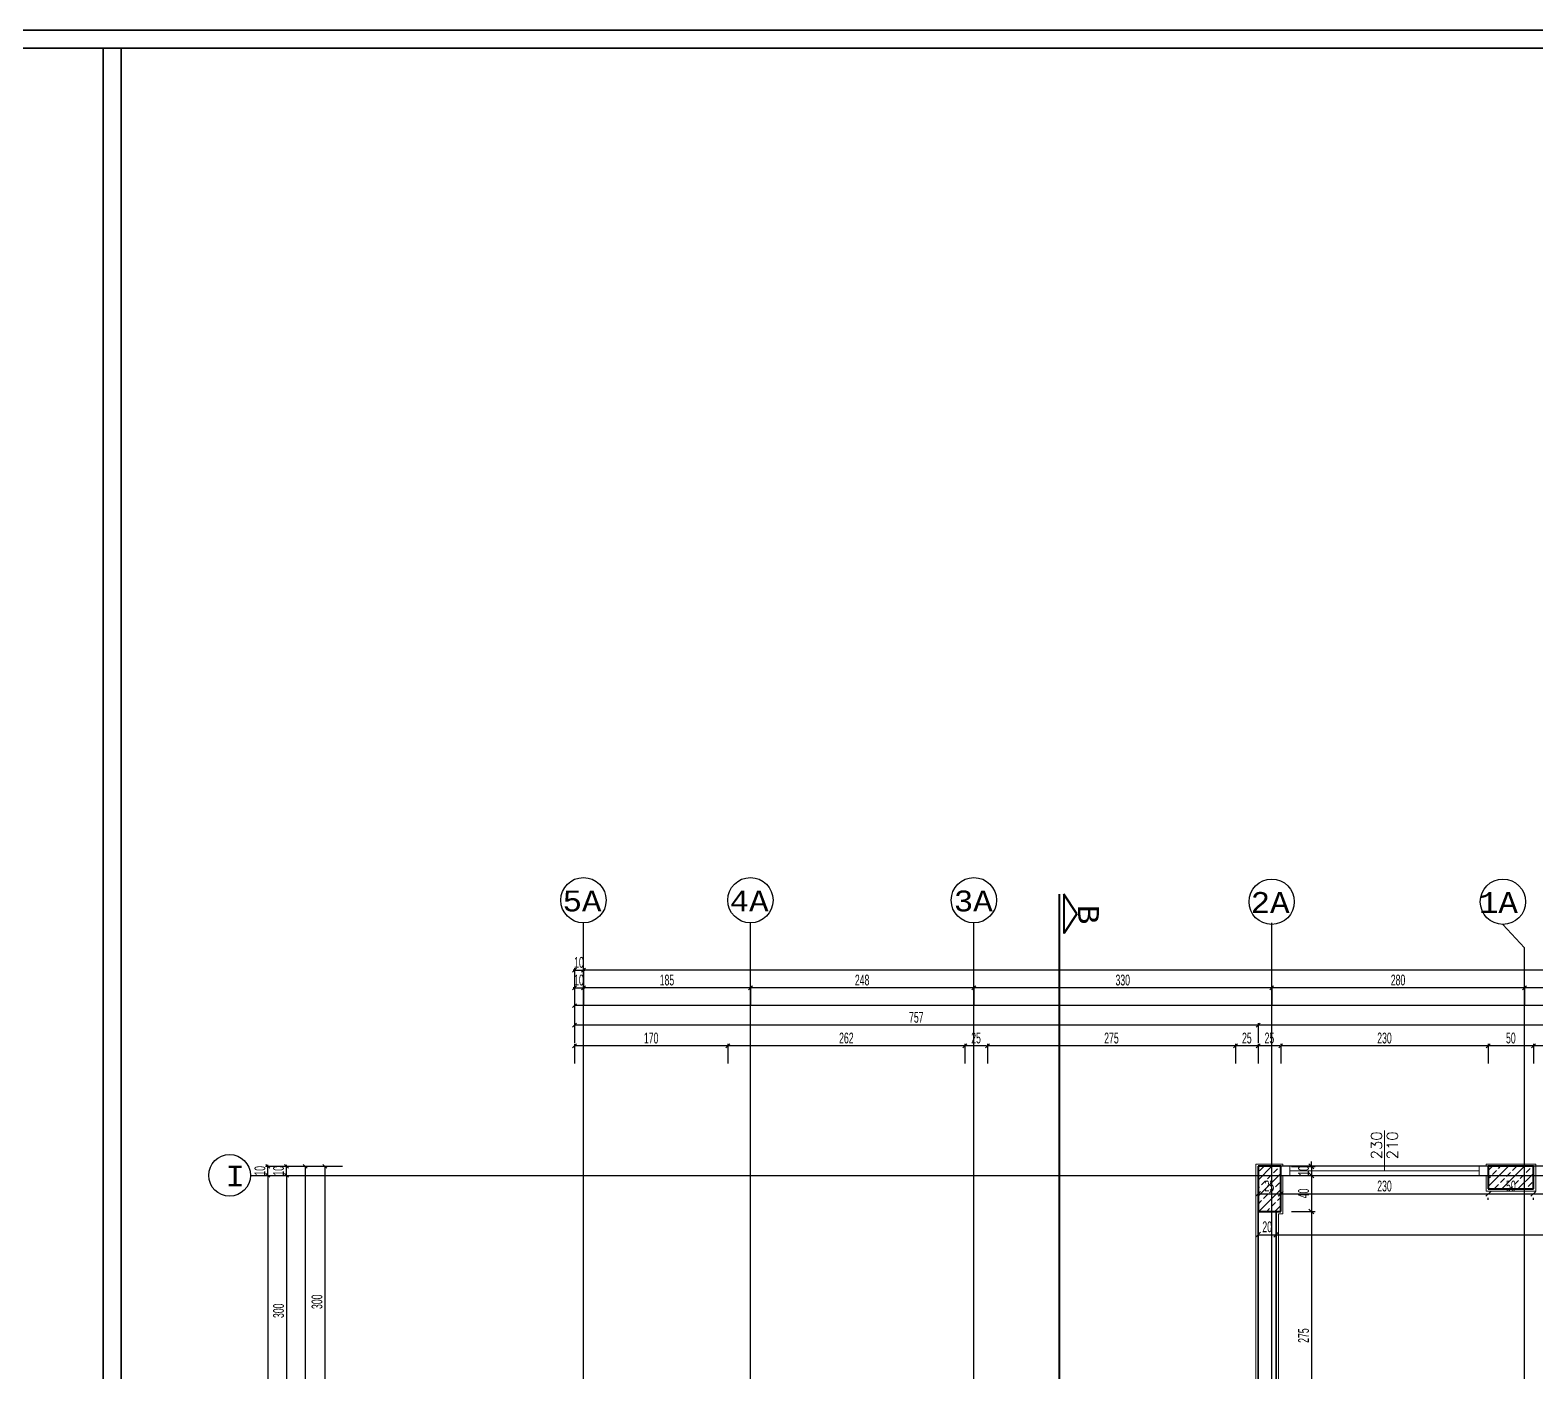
# Model space of a CAD drawing. Header units: inches. Extents: x -7543 to -822, y 102837 to 190349.
# Drawn here: x -834.1734 to -833.8397, y 102837.1421 to 102837.4395 of the extents above; entities that cross this region are included whole.
import ezdxf

# ---------------------------------------------------------------- set-up
doc = ezdxf.new("R2010")
doc.units = ezdxf.units.IN
doc.header["$MEASUREMENT"] = 0
doc.linetypes.add('DASHDOTX2', pattern=[2, 1, -0.5, 0, -0.5])
doc.linetypes.add('DASHED', pattern=[19.05, 12.7, -6.35])
doc.layers.get('0').update_dxf_attribs({"lineweight": 25})
doc.layers.get('Defpoints').update_dxf_attribs({"lineweight": 25})
for name, color, linetype, lineweight in [('AKS', 1, 'Continuous', 25), ('ICOL', 55, 'Continuous', 25), ('KESİT', 7, 'Continuous', 40), ('KOLON', 2, 'Continuous', 40), ('SIVA', 150, 'Continuous', 15), ('TARAMA', 8, 'Continuous', 25)]:
    doc.layers.add(name, color=color, linetype=linetype, lineweight=lineweight)
for name, color, linetype, lineweight, true_color in [('DUVAR', 7, 'Continuous', 35, 0xfc4642), ('KAPI', 7, 'Continuous', 18, 0xffb360), ('PENCERE', 7, 'Continuous', 18, 0xffb360)]:
    doc.layers.add(name, color=color, linetype=linetype, lineweight=lineweight, true_color=true_color)
doc.styles.add('ISIM', font='monos.ttf', dxfattribs={"width": 1.1, "height": 200})
doc.styles.add('OLCU', font='tromand.shx', dxfattribs={"width": 0.6, "height": 12})
doc.styles.add('TXTX', font='TXTX')

# ---------------------------------------------------------------- blocks, each defined once
blk = doc.blocks.new('_Oblique')
at = {"color": 0, "linetype": 'ByBlock', "lineweight": -2}
blk.add_line((-0.5, -0.5), (0.5, 0.5), dxfattribs=at)
blk = doc.blocks.new('D')
at = {"layer": 'ICOL'}
for p, q in [((2.8, 2.8), (-2.8, -2.8)), ((0, 3), (0, -25))]:
    blk.add_line(p, q, dxfattribs=at)
blk = doc.blocks.new('E')
at = {"layer": 'ICOL'}
for p, q in [((0, -3), (0, 25)), ((-2.8, -2.8), (2.8, 2.8))]:
    blk.add_line(p, q, dxfattribs=at)

msp = doc.modelspace()

# ---------------------------------------------------------------- linework, layer by layer
at = {"layer": 'AKS', "linetype": 'DASHDOTX2', "ltscale": 10}
for p, q in [((-834.05076, 102836.73452), (-834.05076, 102837.24164)), ((-834.01376, 102836.73452), (-834.01376, 102837.24164)), ((-833.96425, 102836.73452), (-833.96425, 102837.24164)), ((-833.89826, 102837.10169), (-833.89826, 102837.24164)), ((-833.84701, 102837.2413), (-833.84226, 102837.2361)), ((-833.84226, 102836.73939), (-833.84226, 102837.2361)), ((-834.12456, 102837.18569), (-833.65926, 102837.18569))]:
    msp.add_line(p, q, dxfattribs=at)
at = {"layer": 'AKS', "color": 0}
for centre, radius in [((-834.05076, 102837.24666), 0.00502), ((-834.01376, 102837.24666), 0.00502), ((-833.96425, 102837.24666), 0.00502), ((-833.89826, 102837.24632), 0.00502), ((-833.84701, 102837.24632), 0.00502), ((-834.12918, 102837.18569), 0.00462)]:
    msp.add_circle(centre, radius, dxfattribs=at)
at = {"layer": 'Defpoints', "color": 6}
for p, q in [((-833.90126, 102837.18769), (-833.90126, 102837.12768)), ((-833.42926, 102837.18769), (-833.90126, 102837.18769))]:
    msp.add_line(p, q, dxfattribs=at)
at = {"layer": 'Defpoints', "color": 3}
for p, q in [((-833.89626, 102837.17769), (-833.89626, 102837.18569)), ((-833.89626, 102837.18569), (-833.85026, 102837.18569)), ((-833.85026, 102837.18569), (-833.85026, 102837.18269)), ((-833.84026, 102837.18269), (-833.84026, 102837.18569)), ((-833.84026, 102837.18569), (-833.67026, 102837.18569)), ((-833.85026, 102837.18269), (-833.84026, 102837.18269)), ((-833.89726, 102837.12768), (-833.89726, 102837.17769)), ((-833.89726, 102837.17769), (-833.89626, 102837.17769))]:
    msp.add_line(p, q, dxfattribs=at)
at = {"layer": 'DUVAR'}
for p, q in [((-837.60507, 102837.43946), (-821.98956, 102837.43946)), ((-837.60107, 102837.43546), (-821.99356, 102837.43546)), ((-834.15722, 102837.43546), (-834.15722, 102836.66908)), ((-834.15322, 102837.43546), (-834.15322, 102836.66908)), ((-833.90126, 102837.17769), (-833.90126, 102837.12768)), ((-833.89726, 102837.17769), (-833.89726, 102837.12768))]:
    msp.add_line(p, q, dxfattribs=at)
at = {"layer": 'ICOL'}
for p, q in [((-834.05292, 102837.23115), (-834.05307, 102837.23115)), ((-834.05276, 102837.23115), (-834.05076, 102837.23115)), ((-833.27992, 102837.23115), (-834.05061, 102837.23115)), ((-834.05061, 102837.23115), (-834.05045, 102837.23115)), ((-834.05292, 102837.22722), (-834.05307, 102837.22722)), ((-834.05276, 102837.22722), (-834.05076, 102837.22722)), ((-834.05061, 102837.22722), (-834.05045, 102837.22722)), ((-834.01392, 102837.22722), (-834.05061, 102837.22722)), ((-833.96441, 102837.22722), (-834.01361, 102837.22722)), ((-833.89842, 102837.22722), (-833.96409, 102837.22722)), ((-833.84242, 102837.22722), (-833.89811, 102837.22722)), ((-833.66542, 102837.22722), (-833.84211, 102837.22722)), ((-833.27792, 102837.22329), (-834.05261, 102837.22329)), ((-833.90142, 102837.21896), (-834.05261, 102837.21896)), ((-833.42942, 102837.21896), (-833.90111, 102837.21896)), ((-834.01892, 102837.21438), (-834.05261, 102837.21438)), ((-833.96642, 102837.21438), (-834.01861, 102837.21438)), ((-833.96142, 102837.21438), (-833.96611, 102837.21438)), ((-833.90642, 102837.21438), (-833.96111, 102837.21438)), ((-833.90142, 102837.21438), (-833.90611, 102837.21438)), ((-833.89642, 102837.21438), (-833.90111, 102837.21438)), ((-833.85042, 102837.21438), (-833.89611, 102837.21438)), ((-833.84042, 102837.21438), (-833.85011, 102837.21438)), ((-833.67042, 102837.21438), (-833.84011, 102837.21438)), ((-834.12072, 102837.18784), (-834.12072, 102837.188)), ((-834.12072, 102837.18569), (-834.12072, 102837.18769)), ((-834.11659, 102837.18784), (-834.11659, 102837.188)), ((-834.11659, 102837.18569), (-834.11659, 102837.18769)), ((-834.11246, 102837.18753), (-834.11246, 102836.77784)), ((-834.10807, 102837.18753), (-834.10807, 102837.12784)), ((-833.88946, 102837.18768), (-833.88946, 102837.18876)), ((-833.88946, 102837.18768), (-833.88946, 102837.18569)), ((-834.12072, 102837.18553), (-834.12072, 102836.77984)), ((-834.12072, 102837.18553), (-834.12072, 102837.18537)), ((-834.11659, 102837.18553), (-834.11659, 102837.12584)), ((-834.11659, 102837.18553), (-834.11659, 102837.18537)), ((-833.88946, 102837.18569), (-833.88946, 102837.17769)), ((-833.88946, 102837.18569), (-833.88946, 102837.18461)), ((-833.90126, 102837.18158), (-833.89626, 102837.18158)), ((-833.89626, 102837.18158), (-833.85026, 102837.18158)), ((-833.85026, 102837.18158), (-833.84026, 102837.18158)), ((-833.84026, 102837.18158), (-833.67026, 102837.18158)), ((-833.88946, 102837.17769), (-833.88946, 102837.12268)), ((-833.90126, 102837.17254), (-833.89726, 102837.17254)), ((-833.89726, 102837.17254), (-833.66726, 102837.17254))]:
    msp.add_line(p, q, dxfattribs=at)
at = {"layer": 'ICOL', "color": 53}
for p, q in [((-833.89386, 102837.18768), (-833.88862, 102837.18768)), ((-833.89386, 102837.18569), (-833.88862, 102837.18569)), ((-833.89386, 102837.18569), (-833.88862, 102837.18569)), ((-833.90126, 102837.1832), (-833.90126, 102837.18242)), ((-833.89626, 102837.1832), (-833.89626, 102837.18242)), ((-833.89626, 102837.1832), (-833.89626, 102837.18242)), ((-833.85026, 102837.18029), (-833.85026, 102837.18074)), ((-833.85026, 102837.18029), (-833.85026, 102837.18074)), ((-833.84026, 102837.18029), (-833.84026, 102837.18074)), ((-833.84026, 102837.18029), (-833.84026, 102837.18074)), ((-833.89386, 102837.17769), (-833.88862, 102837.17769)), ((-833.89386, 102837.17769), (-833.88862, 102837.17769)), ((-833.90126, 102837.17423), (-833.90126, 102837.17338)), ((-833.89726, 102837.17423), (-833.89726, 102837.17338)), ((-833.89726, 102837.17423), (-833.89726, 102837.17338))]:
    msp.add_line(p, q, dxfattribs=at)
at = {"layer": 'KAPI'}
for p, q in [((-833.85026, 102837.18769), (-833.89626, 102837.18769)), ((-833.89426, 102837.18569), (-833.89426, 102837.18769)), ((-833.85226, 102837.18569), (-833.85226, 102837.18769)), ((-833.85026, 102837.18569), (-833.89626, 102837.18569)), ((-833.85226, 102837.18669), (-833.89426, 102837.18669))]:
    msp.add_line(p, q, dxfattribs=at)
at = {"layer": 'KESİT', "linetype": 'DASHED'}
msp.add_line((-833.94538, 102837.24798), (-833.94538, 102836.99188), dxfattribs=at)
at = {"layer": 'KESİT'}
for p, q in [((-833.9443, 102837.24798), (-833.9443, 102837.23929)), ((-833.94142, 102837.24364), (-833.9443, 102837.24798)), ((-833.94142, 102837.24364), (-833.9443, 102837.23929))]:
    msp.add_line(p, q, dxfattribs=at)
at = {"layer": 'KOLON'}
for p, q in [((-833.89626, 102837.18769), (-833.90126, 102837.18769)), ((-833.90126, 102837.18769), (-833.90126, 102837.17769)), ((-833.89626, 102837.17769), (-833.89626, 102837.18769)), ((-833.84026, 102837.18769), (-833.85026, 102837.18769)), ((-833.85026, 102837.18769), (-833.85026, 102837.18269)), ((-833.84026, 102837.18269), (-833.84026, 102837.18769)), ((-833.85026, 102837.18269), (-833.84026, 102837.18269)), ((-833.90126, 102837.17769), (-833.89626, 102837.17769))]:
    msp.add_line(p, q, dxfattribs=at)
at = {"layer": 'PENCERE'}
msp.add_line((-833.87326, 102837.1956), (-833.87326, 102837.18669), dxfattribs=at)
at = {"layer": 'SIVA'}
for p, q in [((-833.89576, 102837.18819), (-833.90176, 102837.18819)), ((-833.90176, 102837.18819), (-833.90176, 102837.17719)), ((-833.89576, 102837.18769), (-833.89576, 102837.18819)), ((-833.85076, 102837.18819), (-833.85076, 102837.18769)), ((-833.83976, 102837.18819), (-833.85076, 102837.18819)), ((-833.83976, 102837.18219), (-833.83976, 102837.18819)), ((-833.89576, 102837.17719), (-833.89576, 102837.18569)), ((-833.85076, 102837.18569), (-833.85076, 102837.18219)), ((-833.85076, 102837.18219), (-833.83976, 102837.18219)), ((-833.90176, 102837.17819), (-833.90176, 102837.12818)), ((-833.89676, 102837.17719), (-833.89576, 102837.17719)), ((-833.89676, 102837.12818), (-833.89676, 102837.17719))]:
    msp.add_line(p, q, dxfattribs=at)
at = {"layer": 'TARAMA'}
for p, q in [((-833.90126, 102837.18462), (-833.89819, 102837.18769)), ((-833.90093, 102837.18671), (-833.90005, 102837.1876)), ((-833.89651, 102837.1876), (-833.89642, 102837.18769)), ((-833.85026, 102837.18673), (-833.84931, 102837.18769)), ((-833.85026, 102837.1832), (-833.84577, 102837.18769)), ((-833.84802, 102837.18721), (-833.84754, 102837.18769)), ((-833.84724, 102837.18269), (-833.84224, 102837.18769)), ((-833.84492, 102837.18677), (-833.84404, 102837.18765)), ((-833.84051, 102837.18765), (-833.84047, 102837.18769)), ((-833.90126, 102837.18108), (-833.89626, 102837.18608)), ((-833.90049, 102837.18362), (-833.8996, 102837.18451)), ((-833.89916, 102837.18495), (-833.89828, 102837.18583)), ((-833.89784, 102837.18627), (-833.89695, 102837.18716)), ((-833.89739, 102837.18318), (-833.89651, 102837.18406)), ((-833.85026, 102837.18497), (-833.84979, 102837.18544)), ((-833.84934, 102837.18588), (-833.84846, 102837.18677)), ((-833.84758, 102837.18411), (-833.84669, 102837.185)), ((-833.84625, 102837.18544), (-833.84537, 102837.18632)), ((-833.84448, 102837.18367), (-833.8436, 102837.18456)), ((-833.8437, 102837.18269), (-833.84026, 102837.18613)), ((-833.84316, 102837.185), (-833.84227, 102837.18588)), ((-833.84183, 102837.18632), (-833.84095, 102837.18721)), ((-833.84139, 102837.18323), (-833.84051, 102837.18411)), ((-833.90126, 102837.18285), (-833.90093, 102837.18318)), ((-833.90112, 102837.17769), (-833.89626, 102837.18254)), ((-833.90005, 102837.18053), (-833.89916, 102837.18141)), ((-833.89872, 102837.18185), (-833.89784, 102837.18274)), ((-833.89695, 102837.18009), (-833.89626, 102837.18078)), ((-833.8489, 102837.18279), (-833.84802, 102837.18367)), ((-833.84547, 102837.18269), (-833.84492, 102837.18323)), ((-833.84193, 102837.18269), (-833.84183, 102837.18279)), ((-833.90126, 102837.17931), (-833.90049, 102837.18009)), ((-833.89935, 102837.17769), (-833.89872, 102837.17832)), ((-833.89828, 102837.17876), (-833.89739, 102837.17964)), ((-833.89758, 102837.17769), (-833.89626, 102837.17901))]:
    msp.add_line(p, q, dxfattribs=at)

# ---------------------------------------------------------------- block references
at = {"layer": 'ICOL'}
for name, p, xscale, yscale, zscale in [('D', (-834.05276, 102837.23115), 0.0001559999999471984, 0.0001559999999471984, 0.0001559999999471984), ('D', (-834.05276, 102837.22722), 0.0001559999999471984, 0.0001559999999471984, 0.0001559999999471984), ('D', (-834.01376, 102837.22722), 0.0001559999999471984, 0.0001559999999471984, 0.0001559999999471984), ('D', (-833.96425, 102837.22722), 0.0001559999999471984, 0.0001559999999471984, 0.0001559999999471984), ('D', (-833.89826, 102837.22722), 0.0001559999999471984, 0.0001559999999471984, 0.0001559999999471984), ('D', (-833.84226, 102837.22722), 0.0001559999999471984, 0.0001559999999471984, 0.0001559999999471984), ('D', (-833.90126, 102837.21896), 0.0001559999999471984, 0.0001559999999471984, 0.0001559999999471984), ('D', (-834.01876, 102837.21438), 0.0001559999999471984, 0.0001559999999471984, 0.0001559999999471984), ('D', (-833.96626, 102837.21438), 0.0001559999999471984, 0.0001559999999471984, 0.0001559999999471984), ('D', (-833.96126, 102837.21438), 0.0001559999999471984, 0.0001559999999471984, 0.0001559999999471984), ('D', (-833.90626, 102837.21438), 0.0001559999999471984, 0.0001559999999471984, 0.0001559999999471984), ('D', (-833.90126, 102837.21438), 0.0001559999999471984, 0.0001559999999471984, 0.0001559999999471984), ('D', (-833.89626, 102837.21438), 0.0001559999999471984, 0.0001559999999471984, 0.0001559999999471984), ('D', (-833.85026, 102837.21438), 0.0001559999999471984, 0.0001559999999471984, 0.0001559999999471984), ('D', (-833.84026, 102837.21438), 0.0001559999999471984, 0.0001559999999471984, 0.0001559999999471984), ('_Oblique', (-833.89626, 102837.18158), 0.001080000000001746, 0.001080000000001746, 0.001080000000001746), ('_Oblique', (-833.85026, 102837.18158), 0.001080000000001746, 0.001080000000001746, 0.001080000000001746), ('_Oblique', (-833.84026, 102837.18158), 0.001080000000001746, 0.001080000000001746, 0.001080000000001746), ('_Oblique', (-833.89726, 102837.17254), 0.001080000000001746, 0.001080000000001746, 0.001080000000001746)]:
    msp.add_blockref(name, p, dxfattribs=dict(at, xscale=xscale, yscale=yscale, zscale=zscale))
for name, p, xscale, yscale, zscale, rotation in [('E', (-834.05076, 102837.23115), 0.0001559999999471984, 0.0001559999999471984, 0.0001559999999471984, 180), ('E', (-834.05076, 102837.23115), 0.0001559999999471984, 0.0001559999999471984, 0.0001559999999471984, 180), ('E', (-834.05076, 102837.22722), 0.0001559999999471984, 0.0001559999999471984, 0.0001559999999471984, 180), ('E', (-834.05076, 102837.22722), 0.0001559999999471984, 0.0001559999999471984, 0.0001559999999471984, 180), ('E', (-834.01376, 102837.22722), 0.0001559999999471984, 0.0001559999999471984, 0.0001559999999471984, 180), ('E', (-833.96425, 102837.22722), 0.0001559999999471984, 0.0001559999999471984, 0.0001559999999471984, 180), ('E', (-833.89826, 102837.22722), 0.0001559999999471984, 0.0001559999999471984, 0.0001559999999471984, 180), ('E', (-833.84226, 102837.22722), 0.0001559999999471984, 0.0001559999999471984, 0.0001559999999471984, 180), ('E', (-834.05276, 102837.22329), 0.0001559999999471984, 0.0001559999999471984, 0.0001559999999471984, 180), ('E', (-834.05276, 102837.21896), 0.0001559999999471984, 0.0001559999999471984, 0.0001559999999471984, 180), ('E', (-833.90126, 102837.21896), 0.0001559999999471984, 0.0001559999999471984, 0.0001559999999471984, 180), ('E', (-834.05276, 102837.21438), 0.0001559999999471984, 0.0001559999999471984, 0.0001559999999471984, 180), ('E', (-834.01876, 102837.21438), 0.0001559999999471984, 0.0001559999999471984, 0.0001559999999471984, 180), ('E', (-833.96626, 102837.21438), 0.0001559999999471984, 0.0001559999999471984, 0.0001559999999471984, 180), ('E', (-833.96126, 102837.21438), 0.0001559999999471984, 0.0001559999999471984, 0.0001559999999471984, 180), ('E', (-833.90626, 102837.21438), 0.0001559999999471984, 0.0001559999999471984, 0.0001559999999471984, 180), ('E', (-833.90126, 102837.21438), 0.0001559999999471984, 0.0001559999999471984, 0.0001559999999471984, 180), ('E', (-833.89626, 102837.21438), 0.0001559999999471984, 0.0001559999999471984, 0.0001559999999471984, 180), ('E', (-833.85026, 102837.21438), 0.0001559999999471984, 0.0001559999999471984, 0.0001559999999471984, 180), ('E', (-833.84026, 102837.21438), 0.0001559999999471984, 0.0001559999999471984, 0.0001559999999471984, 180), ('E', (-834.12072, 102837.18769), 0.000155999994603917, 0.000155999994603917, 0.000155999994603917, 270), ('E', (-834.11659, 102837.18769), 0.000155999994603917, 0.000155999994603917, 0.000155999994603917, 270), ('D', (-834.11246, 102837.18769), 0.000155999994603917, 0.000155999994603917, 0.000155999994603917, 90), ('D', (-834.10807, 102837.18769), 0.000155999994603917, 0.000155999994603917, 0.000155999994603917, 90), ('_Oblique', (-833.88946, 102837.18768), 0.001080000001820736, 0.001080000001820736, 0.001080000001820736, 270), ('D', (-834.12072, 102837.18569), 0.000155999994603917, 0.000155999994603917, 0.000155999994603917, 90), ('D', (-834.12072, 102837.18569), 0.000155999994603917, 0.000155999994603917, 0.000155999994603917, 90), ('D', (-834.11659, 102837.18569), 0.000155999994603917, 0.000155999994603917, 0.000155999994603917, 90), ('D', (-834.11659, 102837.18569), 0.000155999994603917, 0.000155999994603917, 0.000155999994603917, 90), ('_Oblique', (-833.88946, 102837.18569), 0.001080000001820736, 0.001080000001820736, 0.001080000001820736, 90), ('_Oblique', (-833.88946, 102837.18569), 0.001080000001820736, 0.001080000001820736, 0.001080000001820736, 90), ('_Oblique', (-833.90126, 102837.18158), 0.001080000000001746, 0.001080000000001746, 0.001080000000001746, 180), ('_Oblique', (-833.89626, 102837.18158), 0.001080000000001746, 0.001080000000001746, 0.001080000000001746, 180), ('_Oblique', (-833.85026, 102837.18158), 0.001080000000001746, 0.001080000000001746, 0.001080000000001746, 180), ('_Oblique', (-833.84026, 102837.18158), 0.001080000000001746, 0.001080000000001746, 0.001080000000001746, 180), ('_Oblique', (-833.88946, 102837.17769), 0.001080000001820736, 0.001080000001820736, 0.001080000001820736, 90), ('_Oblique', (-833.88946, 102837.17769), 0.001080000001820736, 0.001080000001820736, 0.001080000001820736, 270), ('_Oblique', (-833.90126, 102837.17254), 0.001080000000001746, 0.001080000000001746, 0.001080000000001746, 180), ('_Oblique', (-833.89726, 102837.17254), 0.001080000000001746, 0.001080000000001746, 0.001080000000001746, 180)]:
    msp.add_blockref(name, p, dxfattribs=dict(at, xscale=xscale, yscale=yscale, zscale=zscale, rotation=rotation))

# ---------------------------------------------------------------- texts
at = {"layer": 'AKS', "style": 'ISIM', "width": 1.1}
for s, p in [('5A', (-834.05539, 102837.24418)), ('4A', (-834.01836, 102837.24418)), ('3A', (-833.9687, 102837.24418)), ('2A', (-833.90291, 102837.24384)), ('1A', (-833.85232, 102837.24384)), ('I', (-834.13007, 102837.18323))]:
    msp.add_text(s, height=0.00462, dxfattribs=at).set_placement(p)
msp.add_text('B', height=0.00462, rotation=270, dxfattribs=at).set_placement((-833.94115, 102837.24562))
at = {"layer": 'ICOL', "char_height": 0.0024, "attachment_point": 5, "style": 'OLCU'}
for s, insert in [('\\A1;10', (-834.05176, 102837.23287)), ('\\A1;10', (-834.05176, 102837.22895)), ('\\A1;185', (-834.03226, 102837.22895)), ('\\A1;248', (-833.98901, 102837.22895)), ('\\A1;330', (-833.93126, 102837.22895)), ('\\A1;280', (-833.87026, 102837.22895)), ('\\A1;757', (-833.97701, 102837.22069)), ('\\A1;170', (-834.03576, 102837.2161)), ('\\A1;262', (-833.99251, 102837.2161)), ('\\A1;25', (-833.96376, 102837.2161)), ('\\A1;275', (-833.93376, 102837.2161)), ('\\A1;25', (-833.90376, 102837.2161)), ('\\A1;25', (-833.89876, 102837.2161)), ('\\A1;230', (-833.87326, 102837.2161)), ('\\A1;50', (-833.84526, 102837.2161)), ('\\A1;25', (-833.89876, 102837.18331)), ('\\A1;230', (-833.87326, 102837.18331)), ('\\A1;50', (-833.84526, 102837.18331)), ('\\A1;20', (-833.89926, 102837.17427))]:
    msp.add_mtext(s, dxfattribs=dict(at, insert=insert))
at = {"layer": 'ICOL', "char_height": 0.0024, "attachment_point": 5, "rotation": 90, "style": 'OLCU'}
for s, insert in [('\\A1;10', (-834.12245, 102837.18669)), ('\\A1;10', (-834.11832, 102837.18669)), ('\\A1;10', (-833.89119, 102837.18668)), ('\\A1;40', (-833.89119, 102837.18169)), ('\\A1;300', (-834.1098, 102837.15768)), ('\\A1;300', (-834.11832, 102837.15568)), ('\\A1;275', (-833.89119, 102837.15018))]:
    msp.add_mtext(s, dxfattribs=dict(at, insert=insert))
at = {"layer": 'PENCERE', "style": 'TXTX'}
for s, p in [('230', (-833.87383, 102837.18924)), ('210', (-833.87032, 102837.18924))]:
    msp.add_text(s, height=0.0024, rotation=90, dxfattribs=at).set_placement(p)

doc.saveas('drawing.dxf')
